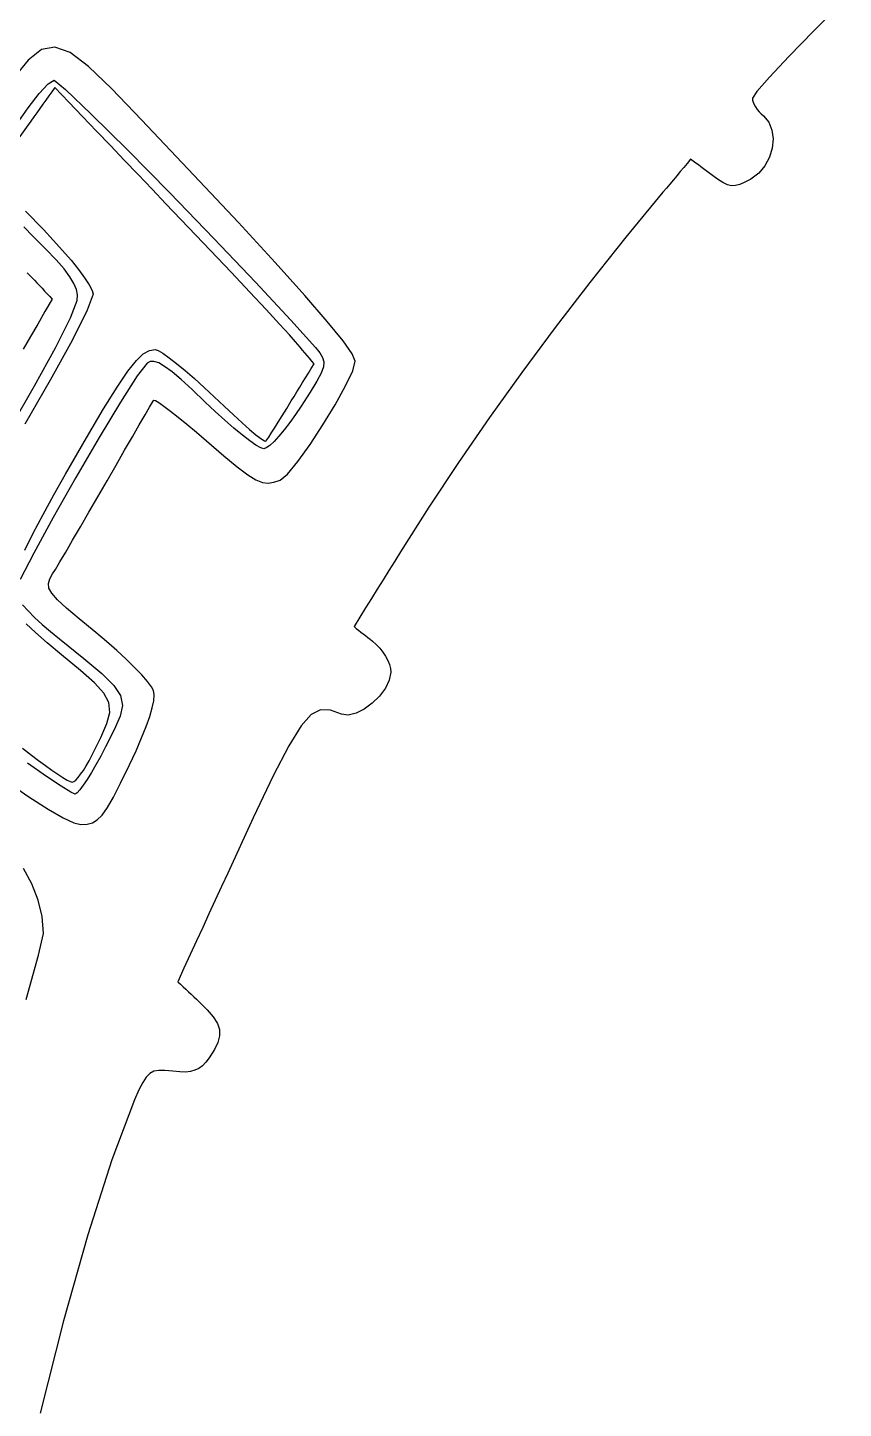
# Model space of a CAD drawing. Extents: x 7 to 348, y 3 to 340.
# Drawn here: x 62.3 to 94.8, y 200 to 255 of the extents above; entities that cross this region are included whole.
import ezdxf

# ---------------------------------------------------------------- set-up
doc = ezdxf.new("R2010")
doc.units = 0
doc.layers.get('0').update_dxf_attribs({"linetype": 'CONTINUOUS'})

msp = doc.modelspace()

# ---------------------------------------------------------------- linework, layer by layer
at = {"color": 7}
for points in [[(94.781664, 256.003569), (93.608697, 254.835358), (92.61046, 253.816239), (91.836322, 252.995941), (91.335637, 252.424195), (91.157772, 252.150728), (91.166719, 252.075134), (91.192316, 251.990281), (91.232798, 251.899045), (91.286364, 251.804311), (91.351213, 251.708962), (91.425553, 251.615877), (91.507587, 251.527942), (91.595521, 251.448037), (91.810081, 251.195896), (91.937473, 250.884185), (91.981816, 250.533843), (91.947221, 250.165808), (91.837809, 249.801019), (91.657686, 249.460413), (91.410976, 249.164932), (91.101788, 248.935514), (90.862836, 248.807413), (90.664315, 248.719094), (90.491903, 248.672195), (90.331284, 248.668357), (90.168137, 248.709208), (89.988139, 248.796392), (89.776969, 248.93154), (89.52031, 249.116294), (89.417819, 249.192071), (89.315327, 249.267845), (89.212835, 249.343621), (89.110343, 249.419395), (89.007854, 249.495169), (88.905362, 249.570946), (88.80287, 249.646719), (88.700379, 249.722496), (88.562925, 249.558339), (88.425469, 249.394181), (88.288015, 249.230021), (88.150562, 249.065864), (88.013108, 248.901706), (87.875652, 248.737549), (87.738198, 248.573389), (87.600745, 248.409231), (86.122959, 246.615582), (84.692865, 244.821445), (83.311156, 243.027762), (81.978525, 241.235481), (80.695659, 239.445549), (79.463254, 237.65891), (78.281996, 235.876516), (77.152579, 234.099309), (76.921117, 233.727066), (76.689656, 233.354826), (76.458194, 232.982584), (76.226735, 232.610344), (75.995273, 232.238101), (75.763811, 231.865861), (75.53235, 231.493619), (75.300888, 231.121379), (75.392359, 231.049426), (75.483833, 230.977474), (75.575304, 230.905521), (75.666775, 230.833572), (75.758249, 230.761619), (75.84972, 230.689666), (75.941194, 230.617714), (76.032665, 230.545761), (76.183956, 230.413749), (76.323105, 230.266771), (76.447642, 230.109017), (76.555086, 229.944693), (76.642965, 229.777987), (76.708802, 229.613099), (76.750119, 229.454225), (76.764444, 229.305556), (76.706417, 228.991775), (76.548028, 228.667677), (76.31281, 228.353377), (76.024303, 228.069002), (75.706038, 227.834664), (75.381553, 227.670487), (75.074382, 227.59659), (74.808063, 227.633095), (74.359299, 227.790914), (73.971963, 227.810585), (73.598442, 227.625749), (73.191122, 227.170073), (72.702392, 226.377212), (72.084641, 225.180827), (71.290256, 223.514576), (70.271626, 221.312113), (70.022966, 220.771542), (69.774305, 220.230974), (69.525645, 219.690402), (69.276984, 219.149834), (69.028324, 218.609263), (68.779664, 218.068692), (68.531003, 217.528123), (68.282343, 216.987552), (68.389142, 216.887789), (68.495937, 216.788024), (68.602736, 216.688261), (68.709534, 216.588495), (68.816333, 216.488732), (68.923131, 216.388967), (69.029927, 216.289204), (69.136726, 216.189439), (69.459709, 215.870559), (69.700225, 215.587588), (69.860442, 215.328331), (69.942529, 215.080571), (69.948654, 214.832108), (69.880994, 214.570736), (69.741714, 214.284244), (69.532985, 213.960431), (69.39821, 213.783573), (69.263754, 213.64299), (69.122925, 213.536183), (68.969041, 213.460657), (68.795412, 213.413919), (68.595353, 213.393457), (68.362175, 213.396788), (68.08919, 213.421426), (67.776575, 213.452507), (67.52894, 213.456543), (67.331268, 213.422306), (67.16855, 213.338596), (67.025777, 213.194203), (66.887931, 212.977919), (66.740004, 212.678535), (66.566985, 212.284843), (65.656703, 209.893244), (64.70041, 206.906997), (63.737755, 203.491654), (62.808392, 199.812766)], [(66.360681, 225.616389), (66.624649, 226.181677), (66.8475, 226.691568), (67.029172, 227.145858), (67.1696, 227.544345), (67.268717, 227.886827), (67.326456, 228.173105), (67.342741, 228.402972), (67.317538, 228.576228), (67.237373, 228.728211), (67.079247, 228.938091), (66.852586, 229.196412), (66.566807, 229.493705), (66.23133, 229.82051), (65.855573, 230.167363), (65.448959, 230.524804), (65.020904, 230.883364), (64.359559, 231.427717), (63.859241, 231.854403), (63.503195, 232.186133), (63.274671, 232.445614), (63.156922, 232.65555), (63.133187, 232.838656), (63.186728, 233.017633), (63.300791, 233.215191), (63.415816, 233.40027), (63.593235, 233.695418), (63.824155, 234.085418), (64.099674, 234.555053), (64.410903, 235.089102), (64.748941, 235.672348), (65.104888, 236.289571), (65.469855, 236.925556), (65.828661, 237.551333), (66.16696, 238.1393), (66.477094, 238.676296), (66.7514, 239.149148), (66.982221, 239.544693), (67.161901, 239.849762), (67.282777, 240.051186), (67.337189, 240.135802), (67.396225, 240.121776), (67.530345, 240.04049), (67.73096, 239.898597), (67.989487, 239.702755), (68.297338, 239.459623), (68.645921, 239.175852), (69.026651, 238.858103), (69.43094, 238.513027), (70.119435, 237.922506), (70.655589, 237.477145), (71.069615, 237.160906), (71.391726, 236.957751), (71.652136, 236.851636), (71.881057, 236.826518), (72.108706, 236.866365), (72.365291, 236.95513), (72.651259, 237.191835), (73.063712, 237.690457), (73.551909, 238.37068), (74.065119, 239.152193), (74.552604, 239.954686), (74.963621, 240.697845), (75.247441, 241.301357), (75.353322, 241.684914), (75.233095, 241.97345), (74.865106, 242.497994), (74.238378, 243.270924), (73.341947, 244.304628), (72.16484, 245.611486), (70.696085, 247.203883), (68.924718, 249.094199), (66.839764, 251.294818), (65.654019, 252.526213), (64.728036, 253.414126), (63.997013, 253.965411), (63.396142, 254.186907), (62.860626, 254.085465), (62.325656, 253.667929), (61.726428, 252.941147)], [(61.863376, 251.111693), (62.328998, 251.773904), (62.765686, 252.335671), (63.125136, 252.725304), (63.359036, 252.871111), (63.812739, 252.505227), (64.842929, 251.521592), (66.282403, 250.091242), (67.963957, 248.385209), (69.720387, 246.574524), (71.38449, 244.830225), (72.789062, 243.323341), (73.766897, 242.224904), (73.937935, 242.015871), (74.052803, 241.836482), (74.105073, 241.660251), (74.088309, 241.460695), (73.996096, 241.211329), (73.822001, 240.885667), (73.559594, 240.457225), (73.202444, 239.89952), (72.974367, 239.558172), (72.745778, 239.239625), (72.522814, 238.950861), (72.311604, 238.698857), (72.118288, 238.490593), (71.948997, 238.333049), (71.809861, 238.233198), (71.707019, 238.198025), (71.587086, 238.235583), (71.398968, 238.344225), (71.152233, 238.516307), (70.856447, 238.744184), (70.521184, 239.02022), (70.156008, 239.336766), (69.770487, 239.686183), (69.374193, 240.060827), (68.853033, 240.556536), (68.417008, 240.953352), (68.056712, 241.257582), (67.762735, 241.475525), (67.525671, 241.613492), (67.336114, 241.677783), (67.184659, 241.674706), (67.061896, 241.61056), (66.67511, 241.105168), (66.004231, 240.057926), (65.152713, 238.648754), (64.224019, 237.057576), (63.321607, 235.464316), (62.548937, 234.048898), (62.009463, 232.991242)], [(62.193664, 234.161522), (62.532274, 234.838819), (62.92125, 235.581388), (63.351506, 236.370554), (63.813969, 237.187647), (64.656544, 238.640188), (65.33465, 239.783739), (65.87385, 240.653841), (66.299715, 241.286041), (66.637812, 241.71588), (66.913709, 241.978902), (67.152972, 242.110649), (67.381171, 242.146667), (67.502704, 242.108273), (67.692961, 241.998235), (67.942282, 241.82427), (68.241006, 241.594092), (68.579469, 241.315415), (68.948012, 240.995959), (69.336974, 240.643435), (69.736693, 240.26556), (70.130286, 239.890077), (70.501696, 239.544411), (70.842491, 239.235793), (71.14424, 238.971461), (71.398514, 238.758648), (71.596879, 238.604589), (71.730907, 238.516518), (71.792166, 238.501674), (71.832129, 238.555474), (71.905117, 238.664149), (72.006982, 238.821135), (72.13357, 239.019876), (72.280729, 239.25381), (72.444314, 239.516375), (72.620172, 239.801013), (72.80415, 240.101162), (72.917273, 240.286447), (73.030399, 240.471731), (73.143525, 240.657013), (73.256648, 240.842298), (73.369771, 241.027582), (73.482897, 241.212864), (73.596023, 241.398148), (73.709146, 241.583433), (73.617133, 241.692786), (73.525118, 241.802138), (73.433105, 241.911491), (73.341089, 242.020844), (73.249076, 242.130196), (73.157063, 242.239549), (73.065047, 242.348901), (72.973034, 242.458254), (72.734904, 242.728318), (72.338263, 243.162619), (71.80427, 243.738606), (71.154084, 244.433739), (70.408865, 245.225474), (69.589763, 246.091264), (68.717945, 247.008568), (67.814563, 247.954837), (67.261768, 248.532557), (66.708974, 249.110277), (66.15618, 249.687997), (65.603385, 250.265717), (65.050588, 250.843438), (64.497794, 251.421158), (63.945, 251.998878), (63.392205, 252.576598), (63.272738, 252.409796), (63.153273, 252.242995), (63.033806, 252.076196), (62.914338, 251.909394), (62.794873, 251.742592), (62.675406, 251.57579), (62.555941, 251.408991), (62.436474, 251.242189), (61.89157, 250.483034)], [(62.21706, 247.659291), (62.933953, 246.926379), (63.331121, 246.508386), (63.701642, 246.096674), (64.03741, 245.701812), (64.330312, 245.334361), (64.572244, 245.004892), (64.75509, 244.723974), (64.870745, 244.50217), (64.9111, 244.350049), (64.682968, 243.718839), (64.076744, 242.513556), (63.209678, 240.933763), (62.199029, 239.179015)], [(61.633213, 239.064856), (62.587674, 240.704037), (63.418791, 242.210994), (64.018617, 243.404573), (64.279216, 244.103624), (64.288501, 244.320066), (64.249464, 244.54124), (64.153689, 244.779402), (63.992763, 245.046813), (63.758278, 245.355725), (63.441826, 245.718403), (63.034991, 246.147096), (62.529367, 246.654069), (62.157421, 247.029337)], [(62.293082, 245.2084), (62.477862, 245.014358), (62.579402, 244.90717), (62.680943, 244.799985), (62.782481, 244.692797), (62.884022, 244.585611), (62.985563, 244.478423), (63.087103, 244.371235), (63.188641, 244.26405), (63.290182, 244.156862), (62.999538, 243.659722), (62.708894, 243.162582), (62.418251, 242.665442), (62.127607, 242.168299)], [(62.108955, 231.987228), (62.32479, 231.750774), (62.5861, 231.489354), (62.88565, 231.210513), (63.216209, 230.921803), (63.570536, 230.630767), (64.547691, 229.851593), (65.263279, 229.253771), (65.741268, 228.78113), (66.005639, 228.377504), (66.080366, 227.986728), (65.989426, 227.552634), (65.75679, 227.019056), (65.406434, 226.329827), (65.216131, 225.96681), (65.02746, 225.625053), (64.845345, 225.312261), (64.674716, 225.036134), (64.520493, 224.804371), (64.387606, 224.624674), (64.280979, 224.504744), (64.205536, 224.452282), (64.030758, 224.525975), (63.639438, 224.767608), (63.05646, 225.159533), (62.306711, 225.684097)], [(64.869164, 225.989444), (65.225171, 226.704615), (65.465483, 227.261516), (65.575352, 227.708776), (65.540024, 228.095025), (65.34474, 228.468894), (64.974752, 228.879011), (64.415306, 229.374003), (63.651644, 230.002503), (63.082932, 230.475268), (62.617917, 230.881388), (62.248011, 231.230867)], [(62.106167, 226.282899), (62.466951, 226.002302), (62.746458, 225.787125), (63.017121, 225.58638), (63.272309, 225.404468), (63.50539, 225.245778), (63.709731, 225.114702), (63.8787, 225.015639), (64.005663, 224.952981), (64.083991, 224.931108), (64.145341, 224.952698), (64.22364, 225.014607), (64.315673, 225.112481), (64.418216, 225.241982), (64.528051, 225.398767), (64.641959, 225.578498), (64.756716, 225.776832), (64.869164, 225.989444)], [(61.394854, 225.008829), (62.355103, 224.351573), (63.124139, 223.85668), (63.716586, 223.514401), (64.147068, 223.314991), (64.430216, 223.248705), (64.675901, 223.259261), (64.887938, 223.311633), (65.082524, 223.425681), (65.275864, 223.62127), (65.484146, 223.918264), (65.723578, 224.336534), (66.010353, 224.895943), (66.360681, 225.616389)], [(62.244272, 216.278951), (62.747113, 218.040119), (62.935556, 218.909293), (62.882168, 219.57702), (62.726804, 220.236999), (62.476679, 220.877982), (62.138992, 221.488714)]]:
    msp.add_lwpolyline(points, dxfattribs=at)

doc.saveas('drawing.dxf')
